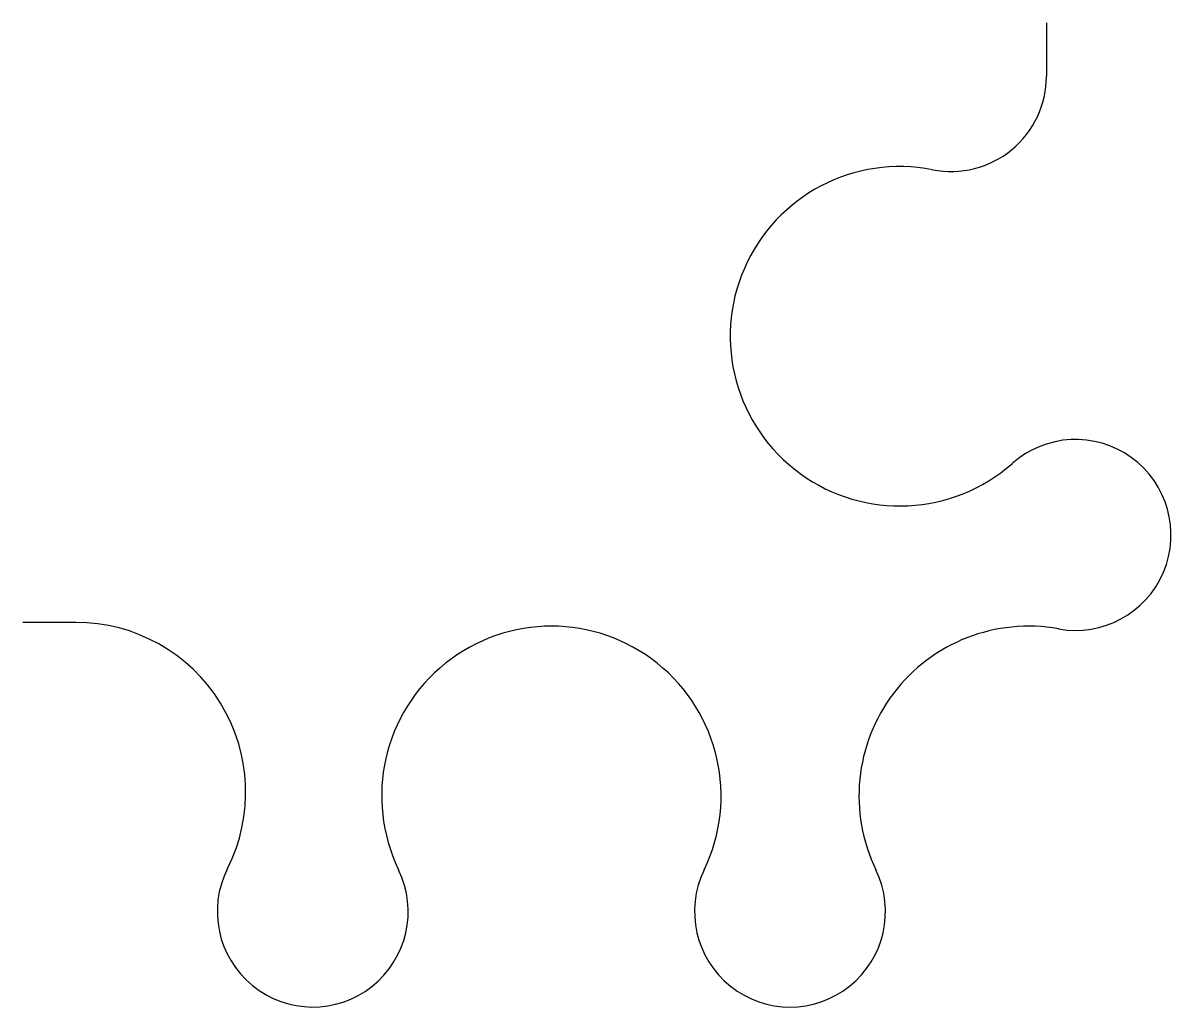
# Model space of a CAD drawing. Header units: millimetres. Extents: x 0 to 10.8, y -9.3 to 0.
import ezdxf

# ---------------------------------------------------------------- set-up
doc = ezdxf.new("R2010")
doc.units = ezdxf.units.MM

msp = doc.modelspace()

# ---------------------------------------------------------------- linework, layer by layer
at = {"color": 7, "linetype": 'Continuous'}
for p, q in [((9.65, 0), (9.65, -0.5)), ((0.5, -5.65), (0, -5.65))]:
    msp.add_line(p, q, dxfattribs=at)
for centre, radius, start, end in [((8.75, -0.5), 0.9, 258.884, 0), ((8.268, -2.953), 1.6, 78.884, 311.494), ((9.924, -4.826), 0.9, 259.8102, 131.494), ((0.5, -7.25), 1.6, 333.2319, 90), ((4.982, -7.286), 1.6, 334.1581, 205.8419), ((9.482, -7.286), 1.6, 79.8102, 205.8419), ((2.732, -8.376), 0.9, 153.2319, 25.8419), ((7.232, -8.376), 0.9, 154.1581, 25.8419)]:
    msp.add_arc(centre, radius, start, end, dxfattribs=at)

doc.saveas('drawing.dxf')
